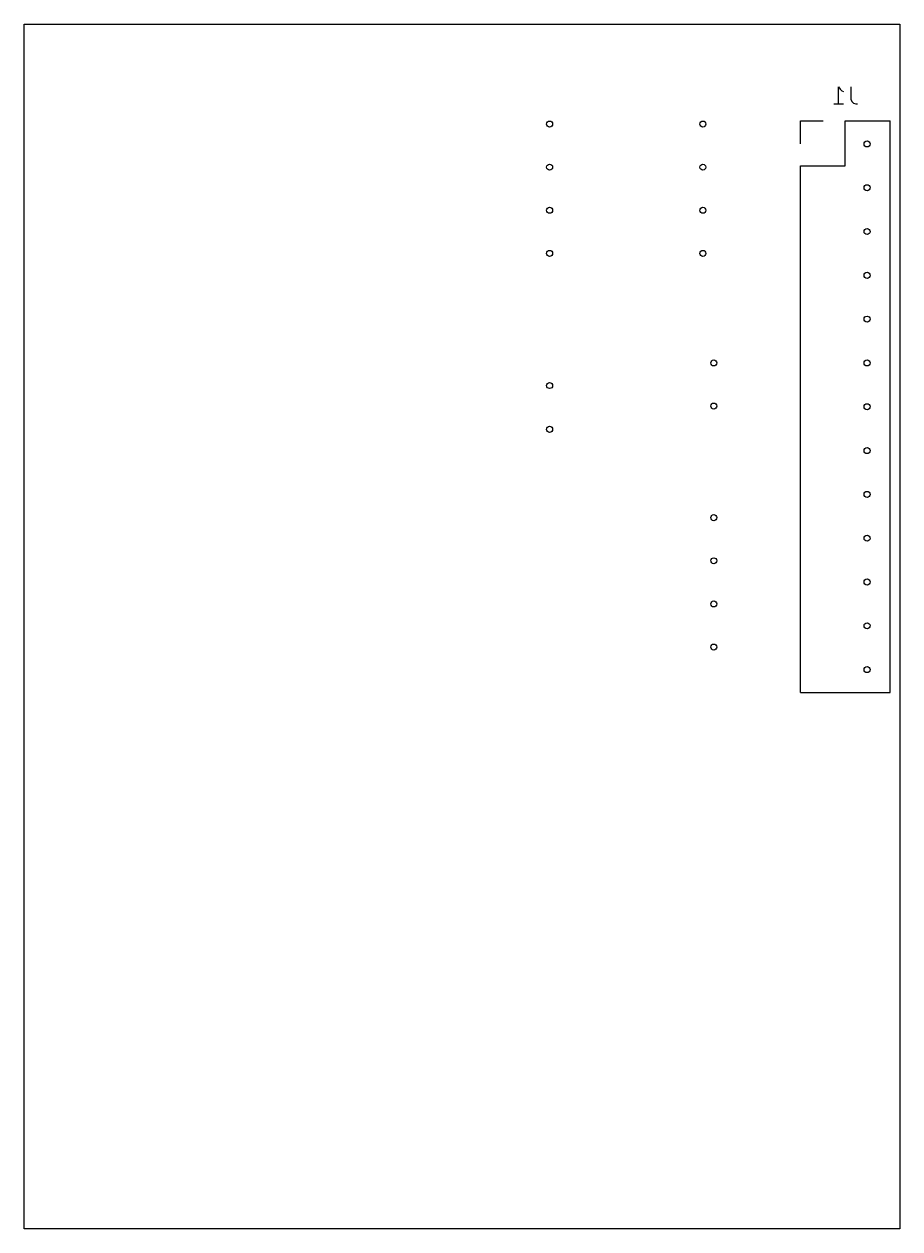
# Model space of a CAD drawing. Extents: x 0 to 50.8, y -69.8 to 0.
import ezdxf

# ---------------------------------------------------------------- set-up
doc = ezdxf.new("R2010")
doc.units = 0
doc.layers.add('BLACK', color=7, linetype='CONTINUOUS')

msp = doc.modelspace()

# ---------------------------------------------------------------- linework, layer by layer
at = {"layer": 'BLACK', "linetype": 'CONTINUOUS'}
for p, q in [((0, 0), (50.8, 0)), ((0, -69.85), (0, 0)), ((50.8, 0), (50.8, -69.85)), ((47.244047, -4.629819), (47.244047, -3.629819)), ((47.244047, -3.629819), (47.339285, -3.772676)), ((47.339285, -3.772676), (47.434523, -3.867914)), ((47.434523, -3.867914), (47.529761, -3.915533)), ((47.958333, -3.629819), (47.958333, -4.344104)), ((46.958333, -4.629819), (47.529761, -4.629819)), ((47.958333, -4.344104), (48.005952, -4.486961)), ((48.005952, -4.486961), (48.10119, -4.5822)), ((48.10119, -4.5822), (48.244047, -4.629819)), ((48.244047, -4.629819), (48.339285, -4.629819)), ((45.025, -5.615), (46.355, -5.615)), ((45.025, -6.945), (45.025, -5.615)), ((47.625, -5.615), (50.225, -5.615)), ((47.625, -8.215), (47.625, -5.615)), ((50.225, -38.755), (50.225, -5.615)), ((45.025, -8.215), (47.625, -8.215)), ((45.025, -38.755), (45.025, -8.215)), ((45.025, -38.755), (50.225, -38.755)), ((50.8, -69.85), (0, -69.85))]:
    msp.add_line(p, q, dxfattribs=at)
at = {"layer": 'BLACK'}
for centre in [(30.48, -5.795), (30.48, -5.795), (39.37, -5.795), (39.37, -5.795), (48.895, -6.945), (48.895, -6.945), (30.48, -8.295), (30.48, -8.295), (39.37, -8.295), (39.37, -8.295), (48.895, -9.485), (48.895, -9.485), (30.48, -10.795), (30.48, -10.795), (39.37, -10.795), (39.37, -10.795), (48.895, -12.025), (48.895, -12.025), (30.48, -13.295), (30.48, -13.295), (39.37, -13.295), (39.37, -13.295), (48.895, -14.565), (48.895, -14.565), (48.895, -17.105), (48.895, -17.105), (40.005, -19.645), (40.005, -19.645), (48.895, -19.645), (48.895, -19.645), (30.48, -20.955), (30.48, -20.955), (40.005, -22.145), (40.005, -22.145), (48.895, -22.185), (48.895, -22.185), (30.48, -23.495), (30.48, -23.495), (48.895, -24.725), (48.895, -24.725), (48.895, -27.265), (48.895, -27.265), (40.005, -28.615), (40.005, -28.615), (48.895, -29.805), (48.895, -29.805), (40.005, -31.115), (40.005, -31.115), (48.895, -32.345), (48.895, -32.345), (40.005, -33.615), (40.005, -33.615), (48.895, -34.885), (48.895, -34.885), (40.005, -36.115), (40.005, -36.115), (48.895, -37.425), (48.895, -37.425)]:
    msp.add_circle(centre, 0.175, dxfattribs=at)

doc.saveas('drawing.dxf')
